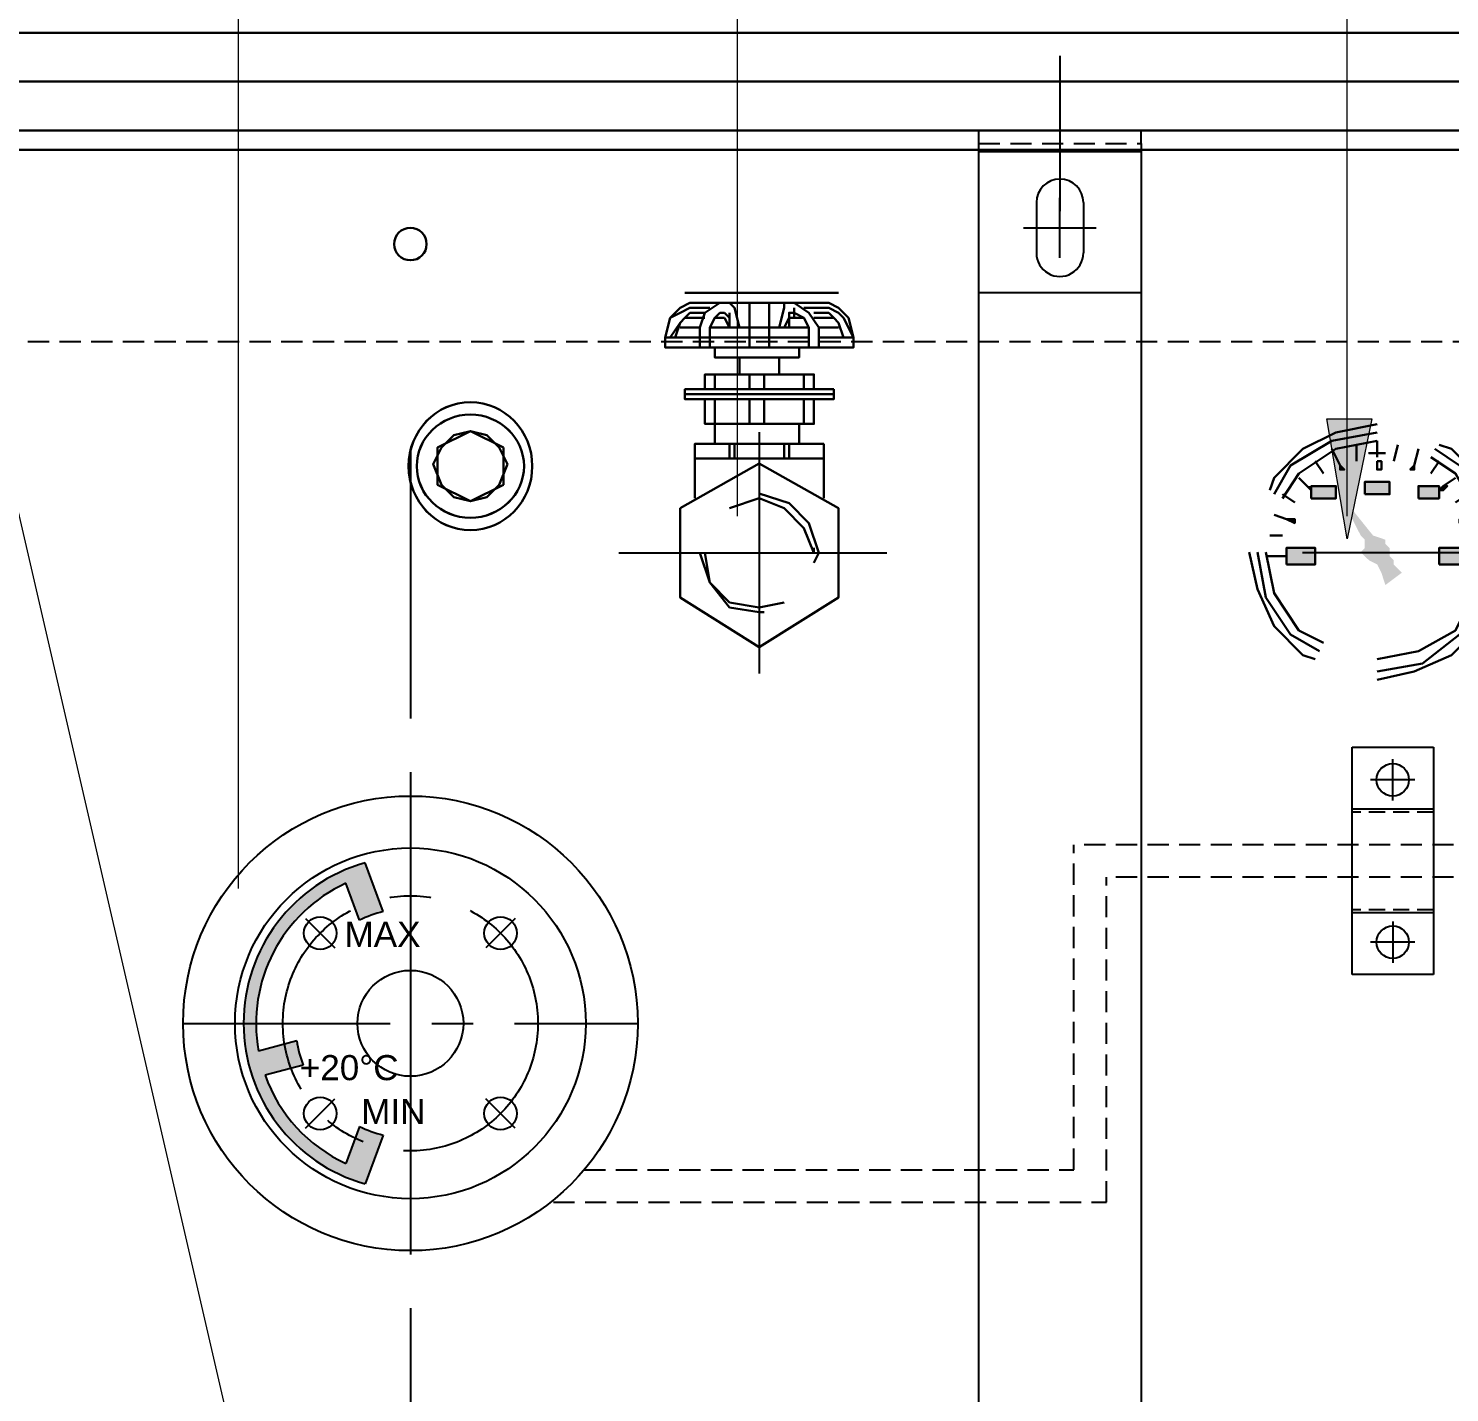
# Model space of a CAD drawing. Header units: millimetres. Extents: x 183355 to 194386, y -190559 to -183233.
# Drawn here: x 185734.6 to 186172.2, y -184317.7 to -183897.6 of the extents above; entities that cross this region are included whole.
import ezdxf

# ---------------------------------------------------------------- set-up
doc = ezdxf.new("R2010")
doc.units = ezdxf.units.MM
doc.header["$LTSCALE"] = 13
for name, pattern in [('CENTER', [50.8, 31.75, -6.35, 6.35, -6.35]), ('CENTER2', [1.125, 0.75, -0.125, 0.125, -0.125]), ('CENTERX2', [101.6, 63.5, -12.7, 12.7, -12.7]), ('DASHED', [0.75, 0.5, -0.25]), ('HIDDEN', [9.525, 6.35, -3.175])]:
    doc.linetypes.add(name, pattern=pattern)
doc.layers.get('0').update_dxf_attribs({"color": 1, "linetype": 'CENTER'})
for name, color, linetype in [('1', 4, 'Continuous'), ('2细线层', 4, 'Continuous'), ('3', 6, 'HIDDEN'), ('3中心线层', 1, 'CENTER'), ('4虚线层', 6, 'DASHED'), ('粗实线', 4, 'Continuous')]:
    doc.layers.add(name, color=color, linetype=linetype)
doc.layers.add('标注、文本', color=3, linetype='Continuous', lineweight=25)
doc.layers.add('铁心', color=3, linetype='Continuous', lineweight=0)
doc.styles.add('Note Text (ANSI)', font='arial.ttf')

# ---------------------------------------------------------------- blocks, each defined once
blk = doc.blocks.new('A$C611D0E0A')
at = {"layer": '粗实线', "lineweight": 30}
h = blk.add_hatch(color=256, dxfattribs=at)
h.dxf.hatch_style = 2
h.paths.add_polyline_path([(0.931, 2.201), (0.931, 2.159), (0.974, 2.159)])
h = blk.add_hatch(color=256, dxfattribs=at)
h.dxf.hatch_style = 2
h.paths.add_polyline_path([(1.693, 2.201), (1.651, 2.159), (1.693, 2.159)])
h = blk.add_hatch(color=256, dxfattribs=at)
h.dxf.hatch_style = 2
h.paths.add_polyline_path([(0.593, 1.99), (0.635, 1.99), (0.635, 1.947)])
h = blk.add_hatch(color=256, dxfattribs=at)
h.dxf.hatch_style = 2
h.paths.add_polyline_path([(0.635, 1.863), (0.889, 1.863), (0.889, 1.99), (0.635, 1.99)])
h = blk.add_hatch(color=256, dxfattribs=at)
h.dxf.hatch_style = 2
h.paths.add_polyline_path([(0.931, 1.905), (1.143, 1.482), (1.27, 1.482)])
h = blk.add_hatch(color=256, dxfattribs=at)
h.dxf.hatch_style = 2
h.paths.add_polyline_path([(1.185, 1.905), (1.439, 1.905), (1.439, 2.032), (1.185, 2.032)])
h = blk.add_hatch(color=256, dxfattribs=at)
h.dxf.hatch_style = 2
h.paths.add_polyline_path([(1.736, 1.863), (1.947, 1.863), (1.947, 1.99), (1.736, 1.99)])
h = blk.add_hatch(color=256, dxfattribs=at)
h.dxf.hatch_style = 2
h.paths.add_polyline_path([(1.99, 1.99), (1.947, 1.947), (1.99, 1.947)])
h = blk.add_hatch(color=256, dxfattribs=at)
h.dxf.hatch_style = 2
h.paths.add_polyline_path([(1.99, 1.99), (2.032, 1.99), (1.99, 1.947)])
h = blk.add_hatch(color=256, dxfattribs=at)
h.dxf.hatch_style = 2
h.paths.add_polyline_path([(0.423, 1.651), (0.466, 1.651), (0.466, 1.609)])
h = blk.add_hatch(color=256, dxfattribs=at)
h.dxf.hatch_style = 2
h.paths.add_polyline_path([(2.159, 1.651), (2.201, 1.651), (2.159, 1.609)])
h = blk.add_hatch(color=256, dxfattribs=at)
h.dxf.hatch_style = 2
h.paths.add_polyline_path([(1.143, 1.482), (1.185, 1.439), (1.397, 1.439)])
h = blk.add_hatch(color=256, dxfattribs=at)
h.dxf.hatch_style = 2
h.paths.add_polyline_path([(1.143, 1.482), (1.27, 1.482), (1.397, 1.439)])
h = blk.add_hatch(color=256, dxfattribs=at)
h.dxf.hatch_style = 2
h.paths.add_polyline_path([(0.381, 1.185), (0.677, 1.185), (0.677, 1.355), (0.381, 1.355)])
h = blk.add_hatch(color=256, dxfattribs=at)
h.dxf.hatch_style = 2
h.paths.add_polyline_path([(1.185, 1.355), (1.143, 1.312), (1.439, 1.312)])
h = blk.add_hatch(color=256, dxfattribs=at)
h.dxf.hatch_style = 2
h.paths.add_polyline_path([(1.185, 1.439), (1.185, 1.397), (1.397, 1.397)])
h = blk.add_hatch(color=256, dxfattribs=at)
h.dxf.hatch_style = 2
h.paths.add_polyline_path([(1.185, 1.439), (1.397, 1.439), (1.397, 1.397)])
h = blk.add_hatch(color=256, dxfattribs=at)
h.dxf.hatch_style = 2
h.paths.add_polyline_path([(1.185, 1.397), (1.185, 1.355), (1.439, 1.355)])
h = blk.add_hatch(color=256, dxfattribs=at)
h.dxf.hatch_style = 2
h.paths.add_polyline_path([(1.185, 1.397), (1.397, 1.397), (1.439, 1.355)])
h = blk.add_hatch(color=256, dxfattribs=at)
h.dxf.hatch_style = 2
h.paths.add_polyline_path([(1.185, 1.355), (1.439, 1.355), (1.439, 1.312)])
h = blk.add_hatch(color=256, dxfattribs=at)
h.dxf.hatch_style = 2
h.paths.add_polyline_path([(1.947, 1.185), (2.201, 1.185), (2.201, 1.355), (1.947, 1.355)])
h = blk.add_hatch(color=256, dxfattribs=at)
h.dxf.hatch_style = 2
h.paths.add_polyline_path([(1.143, 1.312), (1.185, 1.27), (1.439, 1.27)])
h = blk.add_hatch(color=256, dxfattribs=at)
h.dxf.hatch_style = 2
h.paths.add_polyline_path([(1.143, 1.312), (1.439, 1.312), (1.439, 1.27)])
h = blk.add_hatch(color=256, dxfattribs=at)
h.dxf.hatch_style = 2
h.paths.add_polyline_path([(1.185, 1.27), (1.228, 1.228), (1.482, 1.228)])
h = blk.add_hatch(color=256, dxfattribs=at)
h.dxf.hatch_style = 2
h.paths.add_polyline_path([(1.185, 1.27), (1.439, 1.27), (1.482, 1.228)])
h = blk.add_hatch(color=256, dxfattribs=at)
h.dxf.hatch_style = 2
h.paths.add_polyline_path([(1.228, 1.228), (1.312, 1.185), (1.482, 1.185)])
h = blk.add_hatch(color=256, dxfattribs=at)
h.dxf.hatch_style = 2
h.paths.add_polyline_path([(1.228, 1.228), (1.482, 1.228), (1.482, 1.185)])
h = blk.add_hatch(color=256, dxfattribs=at)
h.dxf.hatch_style = 2
h.paths.add_polyline_path([(1.312, 1.185), (1.355, 1.101), (1.566, 1.101)])
h = blk.add_hatch(color=256, dxfattribs=at)
h.dxf.hatch_style = 2
h.paths.add_polyline_path([(1.312, 1.185), (1.482, 1.185), (1.566, 1.101)])
h = blk.add_hatch(color=256, dxfattribs=at)
h.dxf.hatch_style = 2
h.paths.add_polyline_path([(1.355, 1.101), (1.566, 1.101), (1.397, 0.974)])
for points in [[(1.312, 2.625), (0.889, 2.54), (0.55, 2.371), (0.254, 2.074), (0.212, 1.947)], [(1.312, 2.54), (0.847, 2.455), (0.423, 2.201), (0.254, 1.905)], [(1.312, 2.455), (0.889, 2.371), (0.508, 2.117), (0.339, 1.863)], [(2.54, 1.312), (2.455, 1.778), (2.159, 2.201), (1.905, 2.371)], [(2.625, 1.312), (2.54, 1.736), (2.371, 2.074), (2.074, 2.371), (1.947, 2.413)], [(2.413, 1.312), (2.328, 1.736), (2.117, 2.117), (1.863, 2.286)], [(2.54, 1.312), (2.54, 1.355)], [(2.625, 1.312), (2.625, 1.355)], [(0, 1.312), (0.085, 0.931), (0.254, 0.55), (0.55, 0.254), (0.677, 0.212)], [(0.085, 1.312), (0.169, 0.847), (0.423, 0.466), (0.72, 0.296)], [(0.169, 1.312), (0.254, 0.889), (0.508, 0.508), (0.762, 0.381)], [(1.312, 0.212), (1.736, 0.296), (2.117, 0.508), (2.244, 0.762)], [(1.312, 0.085), (1.778, 0.169), (2.159, 0.466), (2.328, 0.72)], [(1.312, 0), (1.693, 0.085), (2.074, 0.254), (2.371, 0.55), (2.413, 0.677)]]:
    blk.add_lwpolyline(points, dxfattribs=at)
for points in [[(0.931, 2.201), (0.974, 2.159), (0.931, 2.159)], [(1.397, 2.328), (1.228, 2.328)], [(1.312, 2.244), (1.312, 2.201), (1.312, 2.159), (1.355, 2.159), (1.355, 2.201), (1.355, 2.244)], [(1.693, 2.201), (1.693, 2.159), (1.651, 2.159)], [(1.693, 2.201), (1.651, 2.159), (1.693, 2.159)], [(0.593, 1.99), (0.635, 1.947)], [(0.635, 1.863), (0.889, 1.863), (0.889, 1.99), (0.635, 1.99)], [(1.185, 1.905), (1.439, 1.905), (1.439, 2.032), (1.185, 2.032)], [(1.736, 1.863), (1.947, 1.863), (1.947, 1.99), (1.736, 1.99)], [(2.032, 1.99), (1.99, 1.947), (1.947, 1.947), (1.99, 1.99)], [(1.99, 1.99), (1.947, 1.947), (1.99, 1.947), (2.032, 1.99)], [(0.381, 1.651), (0.466, 1.609), (0.466, 1.651), (0.423, 1.651)], [(2.201, 1.651), (2.159, 1.609), (2.159, 1.651)], [(2.201, 1.651), (2.159, 1.609), (2.159, 1.651)], [(0.381, 1.185), (0.677, 1.185), (0.677, 1.355), (0.381, 1.355)], [(1.947, 1.185), (2.201, 1.185), (2.201, 1.355), (1.947, 1.355)], [(0.339, 1.27), (0.381, 1.27)], [(2.286, 1.27), (2.201, 1.27)], [(2.286, 1.27), (2.201, 1.27)]]:
    blk.add_lwpolyline(points, close=True, dxfattribs=at)
for points in [[(0.847, 2.371), (0.847, 2.371), (0.931, 2.201), (0.931, 2.201)], [(1.101, 2.413), (1.101, 2.413), (1.101, 2.244), (1.101, 2.244)], [(1.312, 2.455), (1.312, 2.455), (1.312, 2.286), (1.312, 2.286)], [(1.524, 2.413), (1.524, 2.413), (1.482, 2.244), (1.482, 2.244)], [(1.736, 2.371), (1.736, 2.371), (1.693, 2.201), (1.693, 2.201)], [(0.677, 2.244), (0.677, 2.244), (0.762, 2.117), (0.762, 2.117)], [(1.947, 2.244), (1.947, 2.244), (1.863, 2.117), (1.863, 2.117)], [(0.508, 2.074), (0.508, 2.074), (0.593, 1.99), (0.593, 1.99)], [(2.117, 2.074), (2.117, 2.074), (1.99, 1.99), (1.99, 1.99)], [(0.339, 1.905), (0.339, 1.905), (0.466, 1.82), (0.466, 1.82)], [(2.244, 1.905), (2.244, 1.905), (2.117, 1.82), (2.117, 1.82)], [(0.254, 1.693), (0.254, 1.693), (0.381, 1.651), (0.381, 1.651)], [(2.371, 1.693), (2.371, 1.693), (2.201, 1.651), (2.201, 1.651)], [(0.212, 1.482), (0.212, 1.482), (0.339, 1.482), (0.339, 1.482)], [(2.413, 1.482), (2.413, 1.482), (2.244, 1.482), (2.244, 1.482)], [(2.413, 1.312), (2.413, 1.312), (2.413, 1.355), (2.413, 1.355)], [(0.169, 1.27), (0.169, 1.27), (0.339, 1.27), (0.339, 1.27)], [(2.413, 1.27), (2.413, 1.27), (2.286, 1.27), (2.286, 1.27)]]:
    blk.add_open_spline(points, degree=3, dxfattribs=at)
blk = doc.blocks.new('fgffg')
blk.add_hatch(color=256).paths.add_polyline_path([(26283.31, -83546.9, -0.054749), (26292.71, -83543.48), (26285.61, -83523.98, 0.757864), (26285.61, -83651.96), (26292.71, -83632.46, -0.054749), (26283.31, -83629.04), (26277.93, -83643.83, -0.201943), (26245.7, -83608.66), (26260.9, -83604.58, -0.054749), (26258.31, -83594.93), (26243.11, -83599, -0.342707), (26277.93, -83532.12)])
for p, q in [((26292.71, -83543.48), (26285.61, -83523.98)), ((26283.31, -83546.9), (26277.93, -83532.12)), ((26258.31, -83594.93), (26243.11, -83599)), ((26260.9, -83604.58), (26245.7, -83608.66)), ((26283.31, -83629.04), (26277.93, -83643.83)), ((26292.71, -83632.46), (26285.61, -83651.96))]:
    blk.add_line(p, q)
for radius, start, end in [(66.46, 105.6856, 254.3144), (61.46, 114.6661, 190.3339), (45.8, 103.7325, 116.2675), (45.8, 188.7325, 201.2675), (61.46, 199.6661, 245.3339), (45.8, 243.7325, 256.2675)]:
    blk.add_arc((26303.58, -83587.97), radius, start, end)
blk = doc.blocks.new('A$C6F763E90')
at = {"layer": '1', "color": 1, "linetype": 'CENTERX2', "lineweight": -3, "ltscale": 0.1}
for p, q in [((90.55, 181.1), (90.55, 0)), ((48.82, 132.28), (60.44, 120.66)), ((132.28, 132.28), (120.66, 120.66)), ((0, 90.55), (181.1, 90.55)), ((48.82, 48.82), (60.44, 60.44)), ((132.28, 48.82), (120.66, 60.44))]:
    blk.add_line(p, q, dxfattribs=at)
blk.add_circle((90.55, 90.55), 50.8, dxfattribs=at)
at = {"layer": '2细线层'}
for centre, radius in [((90.55, 90.55), 90.55), ((90.55, 90.55), 69.85), ((54.63, 126.47), 6.5), ((126.47, 126.47), 6.5), ((90.55, 90.55), 21.1), ((54.63, 54.63), 6.5), ((126.47, 54.63), 6.5)]:
    blk.add_circle(centre, radius, dxfattribs=at)
blk.add_blockref('fgffg', (-26213.03, 83678.52), dxfattribs=at)
at = {"layer": '2细线层', "style": 'Note Text (ANSI)'}
for s, p in [('MAX', (64.32, 121.01)), ('+20%%DC', (46.49, 67.91)), ('MIN', (70.94, 50.41))]:
    blk.add_text(s, height=10, dxfattribs=at).set_placement(p)
blk = doc.blocks.new('A$C7FBB5A69')
at = {"layer": '1'}
for p, q in [((0, 0), (0, 70)), ((0, 70), (25, 70)), ((25, 70), (25, 0)), ((25, 50.95), (0, 50.95)), ((25, 19.05), (0, 19.05)), ((25, 0), (0, 0))]:
    blk.add_line(p, q, dxfattribs=at)
for centre in [(12.5, 60), (12.5, 10)]:
    blk.add_circle(centre, 5, dxfattribs=at)
at = {"layer": '3', "ltscale": 0.06}
for p, q in [((25, 50), (0, 50)), ((25, 20), (0, 20))]:
    blk.add_line(p, q, dxfattribs=at)
at = {"layer": '3中心线层'}
for p, q in [((12.5, 53.61), (12.5, 66.39)), ((19.3, 60), (5.7, 60)), ((12.5, 16.39), (12.5, 3.61)), ((19.3, 10), (5.7, 10))]:
    blk.add_line(p, q, dxfattribs=at)
blk = doc.blocks.new('A$C14EE7FD3')
at = {"color": 1, "linetype": 'CENTER', "ltscale": 0.8}
for p, q in [((30, 13.84), (30, 36.16)), ((39.21, 25), (20.79, 25))]:
    blk.add_line(p, q, dxfattribs=at)
at = {"layer": '1'}
for p, q in [((4, 50), (0, 50)), ((0, 50), (0, 0)), ((4, 50), (50, 50)), ((50, 50), (50, 0)), ((22.25, 32.25), (37.75, 32.25)), ((22.25, 17.75), (37.75, 17.75)), ((4, 0), (0, 0)), ((50, 0), (4, 0))]:
    blk.add_line(p, q, dxfattribs=at)
for centre, start, end in [((22.25, 25), 90, 270), ((37.75, 25), 270, 90)]:
    blk.add_arc(centre, 7.25, start, end, dxfattribs=at)
at = {"layer": '4虚线层'}
blk.add_line((4, 0), (4, 50), dxfattribs=at)
blk = doc.blocks.new('A$C3970166B')
at = {"layer": '标注、文本', "color": 4, "lineweight": 30}
for points in [[(20.32, 13.55), (18.63, 16.93), (16.09, 19.47), (12.7, 20.32), (9.31, 19.47), (6.77, 16.93), (5.08, 13.55), (6.77, 9.31), (9.31, 6.77), (12.7, 5.93), (16.09, 6.77), (18.63, 9.31)], [(19.47, 16.93), (12.7, 20.32), (5.93, 16.93), (5.93, 9.31), (12.7, 5.93), (19.47, 9.31)]]:
    blk.add_lwpolyline(points, close=True, dxfattribs=at)
for major_axis, ratio in [((0, 13.12), 0.967742), ((-11.01, 0), 0.961538)]:
    blk.add_ellipse((12.7, 13.12), major_axis=major_axis, ratio=ratio, start_param=0, end_param=6.283185, dxfattribs=at)
blk = doc.blocks.new('A$C27D37FBA')
at = {"layer": '1', "color": 1, "linetype": 'CENTERX2', "lineweight": -3, "ltscale": 0.1}
for p, q in [((43.28, 74.34), (43.28, 0)), ((0, 37.17), (86.57, 37.17))]:
    blk.add_line(p, q, dxfattribs=at)
at = {"layer": '粗实线', "lineweight": 30}
for points in [[(21.92, 114.15), (18.86, 112.62), (15.81, 109.57)], [(34.13, 114.15), (31.07, 114.15), (26.5, 111.1), (24.97, 106.52)], [(37.18, 106.52), (35.65, 112.62), (34.13, 114.15)], [(49.39, 106.52), (50.92, 112.62), (50.92, 114.15)], [(61.6, 106.52), (58.55, 111.1), (53.97, 114.15)], [(70.76, 109.57), (67.71, 112.62), (64.65, 114.15)], [(21.92, 112.62), (18.86, 111.1), (15.81, 109.57)], [(21.92, 111.1), (20.39, 109.57), (18.86, 108.04)], [(21.92, 109.57), (20.39, 109.57), (18.86, 108.04)], [(31.07, 111.1), (29.55, 109.57), (28.02, 106.52)], [(31.07, 109.57), (29.55, 109.57), (28.02, 106.52)], [(34.13, 106.52), (34.13, 109.57), (32.6, 111.1)], [(34.13, 106.52), (32.6, 109.57)], [(34.13, 109.57), (34.13, 111.1)], [(53.97, 111.1), (52.44, 111.1), (52.44, 109.57), (52.44, 106.52)], [(53.97, 109.57), (52.44, 109.57)], [(58.55, 106.52), (57.02, 109.57), (53.97, 111.1)], [(58.55, 106.52), (57.02, 109.57), (53.97, 109.57)], [(69.23, 109.57), (67.71, 111.1), (64.65, 112.62)], [(67.71, 108.04), (66.18, 109.57), (64.65, 111.1)], [(67.71, 108.04), (66.18, 109.57), (64.65, 109.57)], [(28.02, 100.41), (28.02, 106.52), (28.02, 103.46)], [(58.55, 100.41), (58.55, 106.52), (58.55, 103.46)], [(72.28, 103.46), (72.28, 100.41), (14.28, 100.41), (14.28, 103.46)], [(61.6, 103.46), (72.28, 103.46), (72.28, 100.41), (14.28, 100.41), (14.28, 103.46), (24.97, 103.46)], [(28.02, 103.46), (58.55, 103.46)], [(26.5, 87.54), (26.5, 92.12), (60.07, 92.12), (60.07, 87.54)], [(60.07, 84.49), (60.07, 76.85), (26.5, 76.85), (26.5, 84.49)], [(60.07, 37.17), (57.02, 44.8), (50.92, 50.91), (43.28, 53.96), (34.13, 50.91)], [(60.07, 34.12), (61.6, 37.17), (58.55, 46.33), (52.44, 52.43), (43.28, 55.49)], [(24.97, 37.17), (28.02, 28.01), (34.13, 20.38), (43.28, 18.85), (44.81, 18.85)], [(26.5, 37.17), (28.02, 28.01), (34.13, 21.91), (43.28, 20.38), (50.92, 21.91)], [(60.07, 37.17), (60.07, 38.7)]]:
    blk.add_lwpolyline(points, dxfattribs=at)
for points in [[(55.5, 100.41), (55.5, 97.36), (29.55, 97.36), (29.55, 100.41)], [(49.39, 97.36), (49.39, 92.12), (37.18, 92.12), (37.18, 97.36)], [(66.18, 87.54), (66.18, 86.01), (20.39, 86.01), (20.39, 87.54)], [(66.18, 86.01), (66.18, 84.49), (20.39, 84.49), (20.39, 86.01)], [(55.5, 76.85), (55.5, 70.75), (29.55, 70.75), (29.55, 76.85)], [(63.13, 70.75), (63.13, 66.17), (23.44, 66.17), (23.44, 70.75)], [(18.86, 50.91), (18.86, 23.43), (43.28, 8.17), (67.71, 23.43), (67.71, 50.91), (43.28, 64.64)]]:
    blk.add_lwpolyline(points, close=True, dxfattribs=at)
for points in [[(20.39, 117.2), (20.39, 117.2), (67.71, 117.2), (67.71, 117.2)], [(21.92, 114.15), (21.92, 114.15), (64.65, 114.15), (64.65, 114.15)], [(40.23, 114.15), (40.23, 114.15), (40.23, 100.41), (40.23, 100.41)], [(46.34, 114.15), (46.34, 114.15), (46.34, 100.41), (46.34, 100.41)], [(53.97, 114.15), (53.97, 114.15), (50.92, 114.15), (50.92, 114.15)], [(50.92, 112.62), (50.92, 112.62), (50.92, 114.15), (50.92, 114.15)], [(14.28, 103.46), (14.28, 103.46), (15.81, 109.57), (15.81, 109.57)], [(14.28, 103.46), (14.28, 103.46), (15.81, 109.57), (15.81, 109.57)], [(21.92, 112.62), (21.92, 112.62), (28.02, 112.62), (28.02, 112.62)], [(21.92, 111.1), (21.92, 111.1), (26.5, 111.1), (26.5, 111.1)], [(21.92, 109.57), (21.92, 109.57), (26.5, 109.57), (26.5, 109.57)], [(31.07, 111.1), (31.07, 111.1), (32.6, 111.1), (32.6, 111.1)], [(31.07, 109.57), (31.07, 109.57), (32.6, 109.57), (32.6, 109.57)], [(52.44, 109.57), (52.44, 109.57), (50.92, 106.52), (50.92, 106.52)], [(53.97, 111.1), (53.97, 111.1), (53.97, 112.62), (53.97, 112.62)], [(53.97, 109.57), (53.97, 109.57), (53.97, 111.1), (53.97, 111.1)], [(64.65, 112.62), (64.65, 112.62), (57.02, 112.62), (57.02, 112.62)], [(64.65, 111.1), (64.65, 111.1), (60.07, 111.1), (60.07, 111.1)], [(64.65, 109.57), (64.65, 109.57), (60.07, 109.57), (60.07, 109.57)], [(72.28, 103.46), (72.28, 103.46), (69.23, 109.57), (69.23, 109.57)], [(72.28, 103.46), (72.28, 103.46), (70.76, 109.57), (70.76, 109.57)], [(15.81, 103.46), (15.81, 103.46), (18.86, 108.04), (18.86, 108.04)], [(17.34, 103.46), (17.34, 103.46), (18.86, 108.04), (18.86, 108.04)], [(18.86, 106.52), (18.86, 106.52), (24.97, 106.52), (24.97, 106.52)], [(24.97, 106.52), (24.97, 106.52), (24.97, 100.41), (24.97, 100.41)], [(28.02, 106.52), (28.02, 106.52), (58.55, 106.52), (58.55, 106.52)], [(61.6, 106.52), (61.6, 106.52), (67.71, 106.52), (67.71, 106.52)], [(67.71, 106.52), (67.71, 106.52), (61.6, 106.52), (61.6, 106.52)], [(61.6, 106.52), (61.6, 106.52), (61.6, 100.41), (61.6, 100.41)], [(69.23, 103.46), (69.23, 103.46), (67.71, 108.04), (67.71, 108.04)], [(69.23, 103.46), (69.23, 103.46), (67.71, 108.04), (67.71, 108.04)], [(24.97, 103.46), (24.97, 103.46), (17.34, 103.46), (17.34, 103.46)], [(24.97, 103.46), (24.97, 103.46), (28.02, 103.46), (28.02, 103.46)], [(58.55, 103.46), (58.55, 103.46), (28.02, 103.46), (28.02, 103.46)], [(72.28, 103.46), (72.28, 103.46), (61.6, 103.46), (61.6, 103.46)], [(61.6, 103.46), (61.6, 103.46), (69.23, 103.46), (69.23, 103.46)], [(72.28, 100.41), (72.28, 100.41), (72.28, 103.46), (72.28, 103.46)], [(29.55, 92.12), (29.55, 92.12), (29.55, 87.54), (29.55, 87.54)], [(40.23, 92.12), (40.23, 92.12), (40.23, 87.54), (40.23, 87.54)], [(44.81, 92.12), (44.81, 92.12), (44.81, 87.54), (44.81, 87.54)], [(57.02, 92.12), (57.02, 92.12), (57.02, 87.54), (57.02, 87.54)], [(29.55, 84.49), (29.55, 84.49), (29.55, 76.85), (29.55, 76.85)], [(40.23, 84.49), (40.23, 84.49), (40.23, 76.85), (40.23, 76.85)], [(44.81, 84.49), (44.81, 84.49), (44.81, 76.85), (44.81, 76.85)], [(57.02, 84.49), (57.02, 84.49), (57.02, 76.85), (57.02, 76.85)], [(34.13, 70.75), (34.13, 70.75), (34.13, 66.17), (34.13, 66.17)], [(35.65, 70.75), (35.65, 70.75), (35.65, 66.17), (35.65, 66.17)], [(50.92, 70.75), (50.92, 70.75), (50.92, 66.17), (50.92, 66.17)], [(52.44, 70.75), (52.44, 70.75), (52.44, 66.17), (52.44, 66.17)], [(23.44, 66.17), (23.44, 66.17), (23.44, 53.96), (23.44, 53.96)], [(63.13, 66.17), (63.13, 66.17), (63.13, 53.96), (63.13, 53.96)]]:
    blk.add_open_spline(points, degree=3, dxfattribs=at)

msp = doc.modelspace()

# ---------------------------------------------------------------- hatches: boundary and pattern name
at = {"layer": '铁心'}
for points in [[(186148.236, -184017.76), (186134.381, -184017.76), (186140.706, -184054.806)], [(186134.381, -184017.76), (186140.706, -184054.806), (186148.236, -184017.76)]]:
    msp.add_hatch(color=256, dxfattribs=at).paths.add_polyline_path(points)

# ---------------------------------------------------------------- linework, layer by layer
at = {"layer": '1', "color": 1, "linetype": 'CENTERX2', "lineweight": -3, "ltscale": 0.1}
for p, q in [((185852.215, -184027.546), (185852.215, -185998.969)), ((186126.947, -184058.99), (186416.922, -184058.99))]:
    msp.add_line(p, q, dxfattribs=at)
at = {"layer": '3中心线层', "linetype": 'CENTER2', "lineweight": -3, "ltscale": 10}
msp.add_line((186052.237, -183906.057), (186052.237, -183953.853), dxfattribs=at)
at = {"layer": '4虚线层'}
for p, q in [((185042.215, -183993.969), (186662.215, -183993.969)), ((186056.562, -184249.039), (186056.562, -184148.969)), ((186846.215, -184148.969), (186056.562, -184148.969)), ((186066.562, -184259.039), (186066.562, -184158.969)), ((186846.215, -184158.969), (186066.562, -184158.969)), ((185905.775, -184249.039), (186056.562, -184249.039)), ((185896.243, -184259.039), (186066.562, -184259.039))]:
    msp.add_line(p, q, dxfattribs=at)
at = {"layer": '标注、文本', "color": 2}
msp.add_lwpolyline([(186077.215, -183935.453), (186077.215, -184683.952), (186027.215, -184683.952), (186027.215, -183935.453)], close=True, dxfattribs=at)
at = {"layer": '标注、文本', "color": 4, "lineweight": 30}
for points in [[(185882.129, -184031.749), (185879.589, -184026.669), (185875.779, -184022.859), (185870.699, -184021.589), (185865.619, -184022.859), (185861.809, -184026.669), (185859.269, -184031.749), (185861.809, -184038.099), (185865.619, -184041.909), (185870.699, -184043.179), (185875.779, -184041.909), (185879.589, -184038.099)], [(185880.859, -184026.669), (185870.699, -184021.589), (185860.539, -184026.669), (185860.539, -184038.099), (185870.699, -184043.179), (185880.859, -184038.099)]]:
    msp.add_lwpolyline(points, close=True, dxfattribs=at)
for major_axis, ratio in [((0, 19.685), 0.967742), ((-16.51, 0), 0.961538)]:
    msp.add_ellipse((185870.699, -184032.384), major_axis=major_axis, ratio=ratio, start_param=0, end_param=6.283185, dxfattribs=at)
at = {"layer": '粗实线', "lineweight": 30}
for p, q in [((186852.215, -183898.971), (184852.215, -183898.971)), ((186852.215, -183913.971), (184852.215, -183913.971)), ((186852.215, -183928.971), (184852.215, -183928.971)), ((186846.215, -183934.971), (184858.215, -183934.971))]:
    msp.add_line(p, q, dxfattribs=at)
msp.add_circle((185852.215, -183963.989), 5, dxfattribs=at)
at = {"layer": '铁心'}
for points in [[(185816.416, -184414.261), (185668.444, -183773.326), (185668.444, -183773.326)], [(185799.244, -184162.415), (185799.244, -183773.326), (185799.244, -183773.326)], [(185952.95, -184047.76), (185952.95, -183773.326), (185952.95, -183773.326)], [(186140.706, -184047.76), (186140.706, -183773.326), (186140.706, -183773.326)], [(186140.706, -184054.806), (186134.381, -184017.76), (186148.236, -184017.76)]]:
    msp.add_lwpolyline(points, dxfattribs=at)
msp.add_lwpolyline([(186148.236, -184017.76), (186140.706, -184054.806), (186134.381, -184017.76)], close=True, dxfattribs=at)

# ---------------------------------------------------------------- block references
at = {"layer": '标注、文本', "rotation": 270}
msp.add_blockref('A$C14EE7FD3', (186027.215, -183928.971), dxfattribs=at)
at = {"layer": '标注、文本'}
for name, p in [('A$C27D37FBA', (185916.386, -184096.243)), ('A$C7FBB5A69', (186142.215, -184188.969))]:
    msp.add_blockref(name, p, dxfattribs=at)
for name, p, xscale, yscale, zscale in [('A$C3970166B', (185851.649, -184052.069), 1.5, 1.5, 1.5), ('A$C611D0E0A', (186110.551, -184098.201), 30, 30, 30), ('A$C6F763E90', (185782.215, -184273.969), 0.7730535615701228, 0.7730535615701228, 0.7730535615684708)]:
    msp.add_blockref(name, p, dxfattribs=dict(at, xscale=xscale, yscale=yscale, zscale=zscale))

doc.saveas('drawing.dxf')
